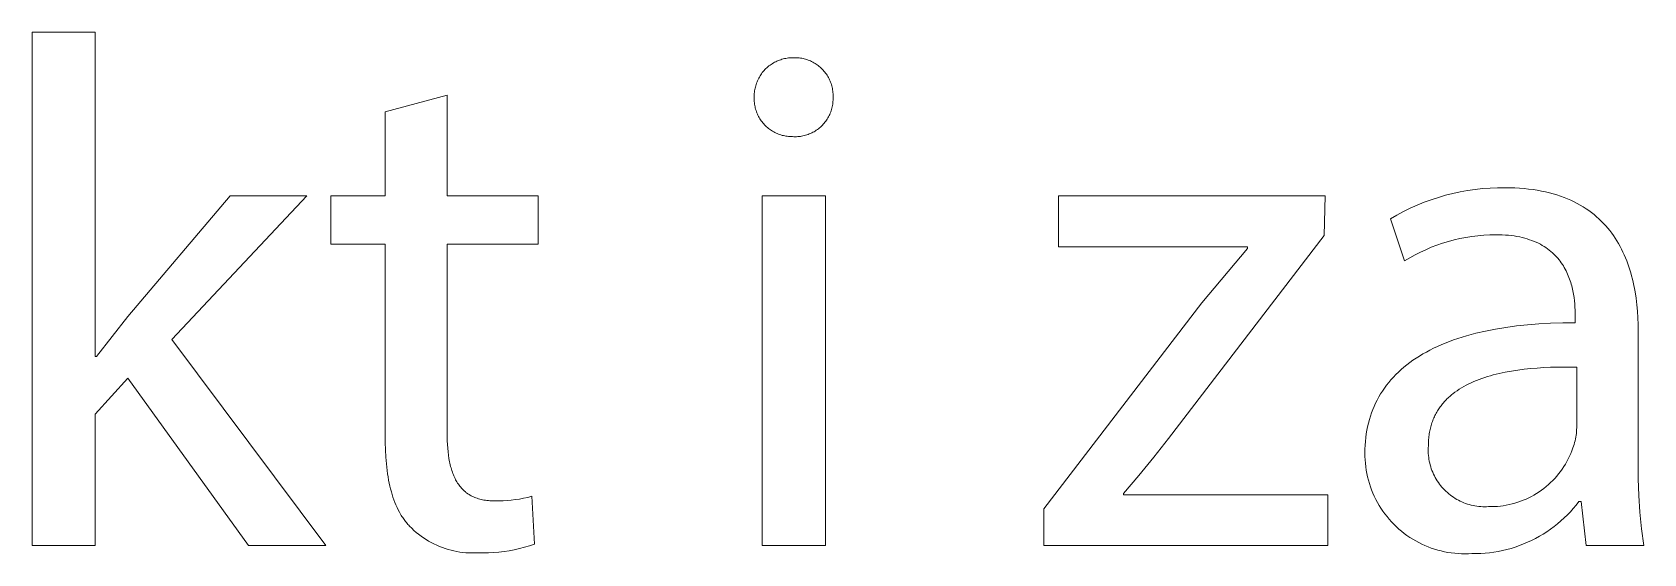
# Model space of a CAD drawing. Header units: millimetres. Extents: x 1383 to 4664, y -160 to 2132.
# Drawn here: x 3701.6 to 3774.9, y -105.3 to -81.6 of the extents above; entities that cross this region are included whole.
import ezdxf

# ---------------------------------------------------------------- set-up
doc = ezdxf.new("R2010")
doc.units = ezdxf.units.MM
doc.header["$MEASUREMENT"] = 0
doc.layers.add('Domyślny', color=7, linetype='Continuous', true_color=0x000000)

msp = doc.modelspace()

# ---------------------------------------------------------------- linework, layer by layer
at = {"layer": 'Domyślny', "color": 18, "lineweight": 15, "true_color": 0x000000}
for p, q in [((3701.637, -104.971), (3701.637, -81.644)), ((3701.637, -81.644), (3704.5, -81.644)), ((3704.5, -81.644), (3704.5, -96.372)), ((3734.786, -83.529), (3734.822, -83.48)), ((3734.822, -83.48), (3734.861, -83.433)), ((3734.861, -83.433), (3734.901, -83.387)), ((3734.901, -83.387), (3734.942, -83.342)), ((3734.942, -83.342), (3734.985, -83.299)), ((3734.985, -83.299), (3735.029, -83.257)), ((3735.029, -83.257), (3735.075, -83.217)), ((3735.075, -83.217), (3735.123, -83.178)), ((3735.123, -83.178), (3735.171, -83.141)), ((3735.171, -83.141), (3735.221, -83.106)), ((3735.221, -83.106), (3735.272, -83.073)), ((3735.272, -83.073), (3735.324, -83.041)), ((3735.324, -83.041), (3735.377, -83.011)), ((3735.377, -83.011), (3735.432, -82.984)), ((3735.432, -82.984), (3735.487, -82.958)), ((3735.487, -82.958), (3735.543, -82.933)), ((3735.543, -82.933), (3735.599, -82.911)), ((3735.599, -82.911), (3735.657, -82.891)), ((3735.657, -82.891), (3735.715, -82.873)), ((3735.715, -82.873), (3735.774, -82.857)), ((3735.774, -82.857), (3735.833, -82.843)), ((3735.833, -82.843), (3735.893, -82.831)), ((3735.893, -82.831), (3735.953, -82.821)), ((3735.953, -82.821), (3736.014, -82.813)), ((3736.014, -82.813), (3736.074, -82.808)), ((3736.074, -82.808), (3736.135, -82.804)), ((3736.135, -82.804), (3736.196, -82.803)), ((3736.196, -82.803), (3736.257, -82.803)), ((3736.257, -82.803), (3736.317, -82.803)), ((3736.317, -82.803), (3736.376, -82.804)), ((3736.376, -82.804), (3736.436, -82.807)), ((3736.436, -82.807), (3736.495, -82.812)), ((3736.495, -82.812), (3736.554, -82.82)), ((3736.554, -82.82), (3736.613, -82.829)), ((3736.613, -82.829), (3736.671, -82.841)), ((3736.671, -82.841), (3736.729, -82.854)), ((3736.729, -82.854), (3736.786, -82.869)), ((3736.786, -82.869), (3736.843, -82.887)), ((3736.843, -82.887), (3736.899, -82.906)), ((3736.899, -82.906), (3736.955, -82.927)), ((3736.955, -82.927), (3737.01, -82.95)), ((3737.01, -82.95), (3737.064, -82.975)), ((3737.064, -82.975), (3737.117, -83.002)), ((3737.117, -83.002), (3737.169, -83.031)), ((3737.169, -83.031), (3737.22, -83.061)), ((3737.22, -83.061), (3737.27, -83.093)), ((3737.27, -83.093), (3737.319, -83.127)), ((3737.319, -83.127), (3737.367, -83.163)), ((3737.367, -83.163), (3737.413, -83.2)), ((3737.413, -83.2), (3737.458, -83.238)), ((3737.458, -83.238), (3737.502, -83.279)), ((3737.502, -83.279), (3737.545, -83.32)), ((3737.545, -83.32), (3737.586, -83.364)), ((3737.586, -83.364), (3737.625, -83.408)), ((3737.625, -83.408), (3737.663, -83.454)), ((3737.663, -83.454), (3737.699, -83.501)), ((3737.699, -83.501), (3737.734, -83.549)), ((3734.48, -84.253), (3734.491, -84.193)), ((3734.491, -84.193), (3734.505, -84.134)), ((3734.505, -84.134), (3734.521, -84.075)), ((3734.521, -84.075), (3734.539, -84.016)), ((3734.539, -84.016), (3734.558, -83.959)), ((3734.558, -83.959), (3734.58, -83.902)), ((3734.58, -83.902), (3734.604, -83.846)), ((3734.604, -83.846), (3734.63, -83.79)), ((3734.63, -83.79), (3734.657, -83.736)), ((3734.657, -83.736), (3734.687, -83.683)), ((3734.687, -83.683), (3734.718, -83.63)), ((3734.718, -83.63), (3734.751, -83.579)), ((3734.751, -83.579), (3734.786, -83.529)), ((3737.734, -83.549), (3737.767, -83.599)), ((3737.767, -83.599), (3737.798, -83.65)), ((3737.798, -83.65), (3737.827, -83.701)), ((3737.827, -83.701), (3737.855, -83.754)), ((3737.855, -83.754), (3737.881, -83.807)), ((3737.881, -83.807), (3737.905, -83.862)), ((3737.905, -83.862), (3737.927, -83.917)), ((3737.927, -83.917), (3737.947, -83.973)), ((3737.947, -83.973), (3737.966, -84.03)), ((3737.966, -84.03), (3737.982, -84.087)), ((3737.982, -84.087), (3737.996, -84.145)), ((3737.996, -84.145), (3738.009, -84.203)), ((3738.009, -84.203), (3738.019, -84.261)), ((3717.675, -85.262), (3720.494, -84.508)), ((3720.494, -84.508), (3720.494, -89.075)), ((3734.453, -84.556), (3734.454, -84.495)), ((3734.454, -84.617), (3734.453, -84.556)), ((3734.454, -84.495), (3734.458, -84.434)), ((3734.454, -84.676), (3734.454, -84.617)), ((3734.455, -84.735), (3734.454, -84.676)), ((3734.458, -84.794), (3734.455, -84.735)), ((3734.458, -84.434), (3734.463, -84.374)), ((3734.463, -84.853), (3734.458, -84.794)), ((3734.463, -84.374), (3734.47, -84.313)), ((3734.47, -84.911), (3734.463, -84.853)), ((3734.47, -84.313), (3734.48, -84.253)), ((3734.48, -84.969), (3734.47, -84.911)), ((3738.021, -84.916), (3738.011, -84.976)), ((3738.019, -84.261), (3738.027, -84.32)), ((3738.028, -84.857), (3738.021, -84.916)), ((3738.027, -84.32), (3738.033, -84.379)), ((3738.034, -84.797), (3738.028, -84.857)), ((3738.033, -84.379), (3738.038, -84.439)), ((3738.037, -84.737), (3738.034, -84.797)), ((3738.039, -84.677), (3738.037, -84.737)), ((3738.038, -84.439), (3738.04, -84.498)), ((3738.04, -84.558), (3738.038, -84.617)), ((3738.038, -84.617), (3738.039, -84.677)), ((3738.04, -84.498), (3738.04, -84.558)), ((3717.675, -89.075), (3717.675, -85.262)), ((3734.491, -85.027), (3734.48, -84.969)), ((3734.504, -85.085), (3734.491, -85.027)), ((3734.519, -85.142), (3734.504, -85.085)), ((3734.536, -85.198), (3734.519, -85.142)), ((3734.555, -85.254), (3734.536, -85.198)), ((3734.576, -85.309), (3734.555, -85.254)), ((3734.599, -85.364), (3734.576, -85.309)), ((3734.624, -85.417), (3734.599, -85.364)), ((3734.65, -85.47), (3734.624, -85.417)), ((3734.679, -85.522), (3734.65, -85.47)), ((3734.709, -85.572), (3734.679, -85.522)), ((3734.741, -85.622), (3734.709, -85.572)), ((3734.774, -85.67), (3734.741, -85.622)), ((3734.809, -85.718), (3734.774, -85.67)), ((3737.705, -85.686), (3737.669, -85.734)), ((3737.74, -85.637), (3737.705, -85.686)), ((3737.773, -85.587), (3737.74, -85.637)), ((3737.804, -85.536), (3737.773, -85.587)), ((3737.833, -85.484), (3737.804, -85.536)), ((3737.861, -85.43), (3737.833, -85.484)), ((3737.887, -85.376), (3737.861, -85.43)), ((3737.91, -85.321), (3737.887, -85.376)), ((3737.932, -85.265), (3737.91, -85.321)), ((3737.952, -85.208), (3737.932, -85.265)), ((3737.97, -85.151), (3737.952, -85.208)), ((3737.986, -85.093), (3737.97, -85.151)), ((3737.999, -85.034), (3737.986, -85.093)), ((3738.011, -84.976), (3737.999, -85.034)), ((3734.846, -85.764), (3734.809, -85.718)), ((3734.884, -85.809), (3734.846, -85.764)), ((3734.924, -85.852), (3734.884, -85.809)), ((3734.965, -85.894), (3734.924, -85.852)), ((3735.008, -85.935), (3734.965, -85.894)), ((3735.052, -85.974), (3735.008, -85.935)), ((3735.098, -86.012), (3735.052, -85.974)), ((3735.144, -86.048), (3735.098, -86.012)), ((3735.192, -86.082), (3735.144, -86.048)), ((3735.241, -86.115), (3735.192, -86.082)), ((3735.292, -86.146), (3735.241, -86.115)), ((3735.343, -86.175), (3735.292, -86.146)), ((3735.395, -86.203), (3735.343, -86.175)), ((3735.448, -86.228), (3735.395, -86.203)), ((3735.502, -86.252), (3735.448, -86.228)), ((3735.557, -86.274), (3735.502, -86.252)), ((3735.612, -86.294), (3735.557, -86.274)), ((3735.668, -86.313), (3735.612, -86.294)), ((3735.725, -86.329), (3735.668, -86.313)), ((3735.782, -86.343), (3735.725, -86.329)), ((3735.84, -86.355), (3735.782, -86.343)), ((3735.898, -86.366), (3735.84, -86.355)), ((3735.956, -86.374), (3735.898, -86.366)), ((3736.015, -86.38), (3735.956, -86.374)), ((3736.074, -86.385), (3736.015, -86.38)), ((3736.133, -86.387), (3736.074, -86.385)), ((3736.192, -86.387), (3736.133, -86.387)), ((3736.252, -86.39), (3736.192, -86.387)), ((3736.312, -86.391), (3736.252, -86.39)), ((3736.372, -86.391), (3736.312, -86.391)), ((3736.432, -86.387), (3736.372, -86.391)), ((3736.491, -86.382), (3736.432, -86.387)), ((3736.551, -86.375), (3736.491, -86.382)), ((3736.61, -86.366), (3736.551, -86.375)), ((3736.669, -86.355), (3736.61, -86.366)), ((3736.728, -86.341), (3736.669, -86.355)), ((3736.786, -86.326), (3736.728, -86.341)), ((3736.843, -86.308), (3736.786, -86.326)), ((3736.9, -86.289), (3736.843, -86.308)), ((3736.956, -86.268), (3736.9, -86.289)), ((3737.012, -86.244), (3736.956, -86.268)), ((3737.066, -86.219), (3737.012, -86.244)), ((3737.12, -86.192), (3737.066, -86.219)), ((3737.172, -86.163), (3737.12, -86.192)), ((3737.224, -86.132), (3737.172, -86.163)), ((3737.274, -86.1), (3737.224, -86.132)), ((3737.323, -86.066), (3737.274, -86.1)), ((3737.372, -86.03), (3737.323, -86.066)), ((3737.418, -85.992), (3737.372, -86.03)), ((3737.464, -85.953), (3737.418, -85.992)), ((3737.508, -85.912), (3737.464, -85.953)), ((3737.55, -85.87), (3737.508, -85.912)), ((3737.592, -85.826), (3737.55, -85.87)), ((3737.631, -85.781), (3737.592, -85.826)), ((3737.669, -85.734), (3737.631, -85.781)), ((3705.986, -94.559), (3710.64, -89.074)), ((3714.126, -89.074), (3707.985, -95.607)), ((3710.64, -89.074), (3714.126, -89.074)), ((3715.206, -91.271), (3715.206, -89.075)), ((3715.206, -89.075), (3717.675, -89.075)), ((3720.494, -89.075), (3724.635, -89.075)), ((3724.635, -89.075), (3724.635, -91.271)), ((3734.815, -89.075), (3737.699, -89.075)), ((3734.815, -104.972), (3734.815, -89.075)), ((3737.699, -89.075), (3737.699, -104.972)), ((3748.283, -91.399), (3748.283, -89.072)), ((3748.283, -89.072), (3760.4, -89.072)), ((3760.4, -89.072), (3760.357, -90.885)), ((3764.903, -89.37), (3765.224, -89.253)), ((3765.224, -89.253), (3765.549, -89.147)), ((3765.549, -89.147), (3765.877, -89.052)), ((3765.877, -89.052), (3766.209, -88.968)), ((3766.209, -88.968), (3766.543, -88.896)), ((3766.543, -88.896), (3766.879, -88.836)), ((3766.879, -88.836), (3767.218, -88.788)), ((3767.218, -88.788), (3767.557, -88.751)), ((3767.557, -88.751), (3767.898, -88.726)), ((3767.898, -88.726), (3768.24, -88.713)), ((3768.24, -88.713), (3768.582, -88.712)), ((3768.582, -88.712), (3768.806, -88.715)), ((3768.806, -88.715), (3769.026, -88.722)), ((3769.026, -88.722), (3769.24, -88.734)), ((3769.24, -88.734), (3769.449, -88.75)), ((3769.449, -88.75), (3769.653, -88.771)), ((3769.653, -88.771), (3769.852, -88.797)), ((3769.852, -88.797), (3770.046, -88.827)), ((3770.046, -88.827), (3770.235, -88.861)), ((3770.235, -88.861), (3770.419, -88.9)), ((3770.419, -88.9), (3770.598, -88.942)), ((3770.598, -88.942), (3770.772, -88.989)), ((3770.772, -88.989), (3770.942, -89.04)), ((3770.942, -89.04), (3771.107, -89.094)), ((3771.107, -89.094), (3771.267, -89.153)), ((3771.267, -89.153), (3771.423, -89.215)), ((3771.423, -89.215), (3771.574, -89.281)), ((3771.574, -89.281), (3771.721, -89.35)), ((3771.721, -89.35), (3771.863, -89.424)), ((3763.37, -90.122), (3763.666, -89.95)), ((3763.666, -89.95), (3763.967, -89.789)), ((3763.967, -89.789), (3764.274, -89.639)), ((3764.274, -89.639), (3764.586, -89.499)), ((3764.586, -89.499), (3764.903, -89.37)), ((3771.863, -89.424), (3772.001, -89.5)), ((3772.001, -89.5), (3772.135, -89.58)), ((3772.135, -89.58), (3772.265, -89.663)), ((3772.265, -89.663), (3772.39, -89.749)), ((3772.39, -89.749), (3772.512, -89.839)), ((3772.512, -89.839), (3772.629, -89.931)), ((3772.629, -89.931), (3772.742, -90.027)), ((3772.742, -90.027), (3772.851, -90.125)), ((3764.015, -92.034), (3763.37, -90.122)), ((3772.851, -90.125), (3772.957, -90.226)), ((3772.957, -90.226), (3773.058, -90.33)), ((3773.058, -90.33), (3773.156, -90.437)), ((3773.156, -90.437), (3773.25, -90.546)), ((3773.25, -90.546), (3773.341, -90.658)), ((3773.341, -90.658), (3773.427, -90.772)), ((3773.427, -90.772), (3773.511, -90.888)), ((3717.675, -91.271), (3715.206, -91.271)), ((3717.675, -99.946), (3717.675, -91.271)), ((3724.635, -91.271), (3720.494, -91.271)), ((3720.494, -91.271), (3720.494, -99.848)), ((3756.882, -91.399), (3748.283, -91.399)), ((3760.357, -90.885), (3753.277, -100.107)), ((3754.806, -93.945), (3756.882, -91.475)), ((3756.882, -91.475), (3756.882, -91.399)), ((3764.979, -91.525), (3764.731, -91.639)), ((3765.23, -91.418), (3764.979, -91.525)), ((3765.484, -91.321), (3765.23, -91.418)), ((3765.742, -91.232), (3765.484, -91.321)), ((3766.003, -91.152), (3765.742, -91.232)), ((3766.266, -91.081), (3766.003, -91.152)), ((3766.532, -91.02), (3766.266, -91.081)), ((3766.799, -90.967), (3766.532, -91.02)), ((3767.069, -90.924), (3766.799, -90.967)), ((3767.339, -90.889), (3767.069, -90.924)), ((3767.611, -90.864), (3767.339, -90.889)), ((3767.883, -90.849), (3767.611, -90.864)), ((3768.156, -90.843), (3767.883, -90.849)), ((3768.306, -90.844), (3768.156, -90.843)), ((3768.452, -90.85), (3768.306, -90.844)), ((3768.595, -90.858), (3768.452, -90.85)), ((3768.733, -90.87), (3768.595, -90.858)), ((3768.867, -90.884), (3768.733, -90.87)), ((3768.997, -90.902), (3768.867, -90.884)), ((3769.123, -90.923), (3768.997, -90.902)), ((3769.246, -90.947), (3769.123, -90.923)), ((3769.364, -90.974), (3769.246, -90.947)), ((3769.479, -91.003), (3769.364, -90.974)), ((3769.591, -91.035), (3769.479, -91.003)), ((3769.698, -91.07), (3769.591, -91.035)), ((3769.803, -91.107), (3769.698, -91.07)), ((3769.903, -91.147), (3769.803, -91.107)), ((3770, -91.189), (3769.903, -91.147)), ((3770.094, -91.234), (3770, -91.189)), ((3770.185, -91.28), (3770.094, -91.234)), ((3770.272, -91.329), (3770.185, -91.28)), ((3770.356, -91.38), (3770.272, -91.329)), ((3770.437, -91.433), (3770.356, -91.38)), ((3770.515, -91.487), (3770.437, -91.433)), ((3770.59, -91.544), (3770.515, -91.487)), ((3770.662, -91.602), (3770.59, -91.544)), ((3773.511, -90.888), (3773.59, -91.007)), ((3773.59, -91.007), (3773.667, -91.128)), ((3773.667, -91.128), (3773.74, -91.25)), ((3773.74, -91.25), (3773.809, -91.375)), ((3773.809, -91.375), (3773.876, -91.502)), ((3773.876, -91.502), (3773.939, -91.631)), ((3764.249, -91.894), (3764.015, -92.034)), ((3764.488, -91.763), (3764.249, -91.894)), ((3764.731, -91.639), (3764.488, -91.763)), ((3770.731, -91.662), (3770.662, -91.602)), ((3770.797, -91.724), (3770.731, -91.662)), ((3770.86, -91.787), (3770.797, -91.724)), ((3770.921, -91.851), (3770.86, -91.787)), ((3770.979, -91.917), (3770.921, -91.851)), ((3771.034, -91.984), (3770.979, -91.917)), ((3771.087, -92.052), (3771.034, -91.984)), ((3771.137, -92.122), (3771.087, -92.052)), ((3771.185, -92.192), (3771.137, -92.122)), ((3771.23, -92.263), (3771.185, -92.192)), ((3771.273, -92.336), (3771.23, -92.263)), ((3773.939, -91.631), (3773.999, -91.762)), ((3773.999, -91.762), (3774.055, -91.894)), ((3774.055, -91.894), (3774.109, -92.028)), ((3774.109, -92.028), (3774.16, -92.163)), ((3774.16, -92.163), (3774.208, -92.3)), ((3771.314, -92.409), (3771.273, -92.336)), ((3771.353, -92.483), (3771.314, -92.409)), ((3771.389, -92.557), (3771.353, -92.483)), ((3771.424, -92.632), (3771.389, -92.557)), ((3771.456, -92.708), (3771.424, -92.632)), ((3771.486, -92.784), (3771.456, -92.708)), ((3771.515, -92.86), (3771.486, -92.784)), ((3771.541, -92.936), (3771.515, -92.86)), ((3771.566, -93.013), (3771.541, -92.936)), ((3771.589, -93.09), (3771.566, -93.013)), ((3774.208, -92.3), (3774.253, -92.438)), ((3774.253, -92.438), (3774.295, -92.578)), ((3774.295, -92.578), (3774.334, -92.719)), ((3774.334, -92.719), (3774.371, -92.861)), ((3774.371, -92.861), (3774.405, -93.004)), ((3774.405, -93.004), (3774.437, -93.148)), ((3771.61, -93.167), (3771.589, -93.09)), ((3771.63, -93.243), (3771.61, -93.167)), ((3771.648, -93.32), (3771.63, -93.243)), ((3771.665, -93.396), (3771.648, -93.32)), ((3771.694, -93.548), (3771.665, -93.396)), ((3771.717, -93.698), (3771.694, -93.548)), ((3771.736, -93.846), (3771.717, -93.698)), ((3774.437, -93.148), (3774.465, -93.293)), ((3774.465, -93.293), (3774.492, -93.438)), ((3774.492, -93.438), (3774.537, -93.732)), ((3774.537, -93.732), (3774.574, -94.028)), ((3747.617, -103.297), (3754.806, -93.945)), ((3771.75, -93.99), (3771.736, -93.846)), ((3771.76, -94.131), (3771.75, -93.99)), ((3771.767, -94.267), (3771.76, -94.131)), ((3771.771, -94.399), (3771.767, -94.267)), ((3771.772, -94.525), (3771.771, -94.399)), ((3774.574, -94.028), (3774.601, -94.326)), ((3774.601, -94.326), (3774.62, -94.625)), ((3704.565, -96.372), (3705.986, -94.559)), ((3767.252, -95.324), (3767.688, -95.223)), ((3767.688, -95.223), (3768.14, -95.134)), ((3768.14, -95.134), (3768.61, -95.057)), ((3768.61, -95.057), (3769.096, -94.992)), ((3769.096, -94.992), (3769.598, -94.94)), ((3769.598, -94.94), (3770.117, -94.899)), ((3770.117, -94.899), (3770.653, -94.871)), ((3770.653, -94.871), (3771.204, -94.856)), ((3771.204, -94.856), (3771.772, -94.853)), ((3771.772, -94.853), (3771.772, -94.525)), ((3774.62, -94.625), (3774.631, -94.925)), ((3774.631, -94.925), (3774.635, -95.224)), ((3707.985, -95.607), (3714.978, -104.971)), ((3765.334, -96.004), (3765.506, -95.923)), ((3765.506, -95.923), (3765.682, -95.845)), ((3765.682, -95.845), (3765.863, -95.77)), ((3765.863, -95.77), (3766.049, -95.697)), ((3766.049, -95.697), (3766.239, -95.628)), ((3766.239, -95.628), (3766.433, -95.561)), ((3766.433, -95.561), (3766.631, -95.497)), ((3766.631, -95.497), (3766.834, -95.437)), ((3766.834, -95.437), (3767.041, -95.379)), ((3767.041, -95.379), (3767.252, -95.324)), ((3774.635, -95.224), (3774.635, -101.168)), ((3704.5, -96.372), (3704.565, -96.372)), ((3764.117, -96.756), (3764.253, -96.652)), ((3764.253, -96.652), (3764.394, -96.551)), ((3764.394, -96.551), (3764.539, -96.453)), ((3764.539, -96.453), (3764.689, -96.358)), ((3764.689, -96.358), (3764.844, -96.265)), ((3764.844, -96.265), (3765.003, -96.175)), ((3765.003, -96.175), (3765.166, -96.088)), ((3765.166, -96.088), (3765.334, -96.004)), ((3705.986, -97.356), (3704.5, -98.995)), ((3711.471, -104.971), (3705.986, -97.356)), ((3763.396, -97.437), (3763.504, -97.317)), ((3763.504, -97.317), (3763.618, -97.199)), ((3763.618, -97.199), (3763.736, -97.084)), ((3763.736, -97.084), (3763.858, -96.972)), ((3763.858, -96.972), (3763.985, -96.863)), ((3763.985, -96.863), (3764.117, -96.756)), ((3767.529, -97.377), (3767.405, -97.422)), ((3767.656, -97.334), (3767.529, -97.377)), ((3767.784, -97.294), (3767.656, -97.334)), ((3767.915, -97.255), (3767.784, -97.294)), ((3768.047, -97.219), (3767.915, -97.255)), ((3768.317, -97.152), (3768.047, -97.219)), ((3768.593, -97.093), (3768.317, -97.152)), ((3768.875, -97.042), (3768.593, -97.093)), ((3769.162, -96.998), (3768.875, -97.042)), ((3769.452, -96.96), (3769.162, -96.998)), ((3769.746, -96.929), (3769.452, -96.96)), ((3770.043, -96.904), (3769.746, -96.929)), ((3770.342, -96.885), (3770.043, -96.904)), ((3770.641, -96.871), (3770.342, -96.885)), ((3771.242, -96.858), (3770.641, -96.871)), ((3771.838, -96.863), (3771.242, -96.858)), ((3771.838, -99.616), (3771.838, -96.863)), ((3762.842, -98.217), (3762.923, -98.081)), ((3762.923, -98.081), (3763.008, -97.947)), ((3763.008, -97.947), (3763.098, -97.815)), ((3763.098, -97.815), (3763.192, -97.687)), ((3763.192, -97.687), (3763.292, -97.561)), ((3763.292, -97.561), (3763.396, -97.437)), ((3766.112, -98.151), (3766.068, -98.189)), ((3766.158, -98.113), (3766.112, -98.151)), ((3766.204, -98.076), (3766.158, -98.113)), ((3766.299, -98.003), (3766.204, -98.076)), ((3766.397, -97.934), (3766.299, -98.003)), ((3766.498, -97.867), (3766.397, -97.934)), ((3766.602, -97.803), (3766.498, -97.867)), ((3766.709, -97.741), (3766.602, -97.803)), ((3766.818, -97.682), (3766.709, -97.741)), ((3766.931, -97.625), (3766.818, -97.682)), ((3767.046, -97.571), (3766.931, -97.625)), ((3767.163, -97.519), (3767.046, -97.571)), ((3767.283, -97.469), (3767.163, -97.519)), ((3767.405, -97.422), (3767.283, -97.469)), ((3762.511, -98.941), (3762.568, -98.791)), ((3762.568, -98.791), (3762.629, -98.644)), ((3762.629, -98.644), (3762.695, -98.499)), ((3762.695, -98.499), (3762.766, -98.357)), ((3762.766, -98.357), (3762.842, -98.217)), ((3765.506, -98.855), (3765.477, -98.905)), ((3765.537, -98.805), (3765.506, -98.855)), ((3765.569, -98.756), (3765.537, -98.805)), ((3765.602, -98.708), (3765.569, -98.756)), ((3765.635, -98.661), (3765.602, -98.708)), ((3765.67, -98.614), (3765.635, -98.661)), ((3765.706, -98.568), (3765.67, -98.614)), ((3765.742, -98.523), (3765.706, -98.568)), ((3765.78, -98.479), (3765.742, -98.523)), ((3765.818, -98.435), (3765.78, -98.479)), ((3765.858, -98.393), (3765.818, -98.435)), ((3765.898, -98.351), (3765.858, -98.393)), ((3765.939, -98.309), (3765.898, -98.351)), ((3765.981, -98.268), (3765.939, -98.309)), ((3766.024, -98.229), (3765.981, -98.268)), ((3766.068, -98.189), (3766.024, -98.229)), ((3704.5, -98.995), (3704.5, -104.971)), ((3762.301, -99.731), (3762.334, -99.568)), ((3762.334, -99.568), (3762.371, -99.407)), ((3762.371, -99.407), (3762.413, -99.249)), ((3762.413, -99.249), (3762.46, -99.094)), ((3762.46, -99.094), (3762.511, -98.941)), ((3765.203, -99.573), (3765.188, -99.634)), ((3765.22, -99.513), (3765.203, -99.573)), ((3765.238, -99.453), (3765.22, -99.513)), ((3765.256, -99.395), (3765.238, -99.453)), ((3765.277, -99.337), (3765.256, -99.395)), ((3765.298, -99.28), (3765.277, -99.337)), ((3765.32, -99.224), (3765.298, -99.28)), ((3765.344, -99.169), (3765.32, -99.224)), ((3765.368, -99.115), (3765.344, -99.169)), ((3765.394, -99.061), (3765.368, -99.115)), ((3765.42, -99.008), (3765.394, -99.061)), ((3765.448, -98.956), (3765.42, -99.008)), ((3765.477, -98.905), (3765.448, -98.956)), ((3771.835, -99.702), (3771.838, -99.616)), ((3717.679, -100.291), (3717.675, -99.946)), ((3717.69, -100.626), (3717.679, -100.291)), ((3720.494, -99.848), (3720.496, -100.03)), ((3720.496, -100.03), (3720.501, -100.207)), ((3720.501, -100.207), (3720.509, -100.379)), ((3753.277, -100.107), (3752.617, -100.958)), ((3762.222, -100.409), (3762.234, -100.236)), ((3762.234, -100.236), (3762.252, -100.065)), ((3762.252, -100.065), (3762.274, -99.896)), ((3762.274, -99.896), (3762.301, -99.731)), ((3765.099, -100.293), (3765.097, -100.364)), ((3765.102, -100.223), (3765.099, -100.293)), ((3765.107, -100.154), (3765.102, -100.223)), ((3765.112, -100.086), (3765.107, -100.154)), ((3765.12, -100.019), (3765.112, -100.086)), ((3765.128, -99.953), (3765.12, -100.019)), ((3765.137, -99.887), (3765.128, -99.953)), ((3765.148, -99.823), (3765.137, -99.887)), ((3765.16, -99.759), (3765.148, -99.823)), ((3765.173, -99.696), (3765.16, -99.759)), ((3765.188, -99.634), (3765.173, -99.696)), ((3771.718, -100.373), (3771.742, -100.291)), ((3771.742, -100.291), (3771.764, -100.208)), ((3771.764, -100.208), (3771.782, -100.125)), ((3771.782, -100.125), (3771.798, -100.041)), ((3771.798, -100.041), (3771.811, -99.956)), ((3771.811, -99.956), (3771.822, -99.872)), ((3771.822, -99.872), (3771.83, -99.787)), ((3771.83, -99.787), (3771.835, -99.702)), ((3717.708, -100.949), (3717.69, -100.626)), ((3717.734, -101.262), (3717.708, -100.949)), ((3720.509, -100.379), (3720.521, -100.545)), ((3720.521, -100.545), (3720.537, -100.707)), ((3720.537, -100.707), (3720.556, -100.864)), ((3720.556, -100.864), (3720.579, -101.015)), ((3720.579, -101.015), (3720.607, -101.161)), ((3752.617, -100.958), (3751.936, -101.792)), ((3762.212, -100.763), (3762.214, -100.585)), ((3762.213, -100.92), (3762.212, -100.763)), ((3762.219, -101.076), (3762.213, -100.92)), ((3762.214, -100.585), (3762.222, -100.409)), ((3762.231, -101.231), (3762.219, -101.076)), ((3765.091, -100.524), (3765.089, -100.612)), ((3765.089, -100.612), (3765.089, -100.7)), ((3765.089, -100.7), (3765.093, -100.788)), ((3765.096, -100.436), (3765.091, -100.524)), ((3765.093, -100.788), (3765.1, -100.876)), ((3765.097, -100.364), (3765.096, -100.436)), ((3765.1, -100.876), (3765.109, -100.963)), ((3765.109, -100.963), (3765.122, -101.051)), ((3765.122, -101.051), (3765.138, -101.137)), ((3771.39, -101.151), (3771.453, -101.031)), ((3771.453, -101.031), (3771.512, -100.91)), ((3771.512, -100.91), (3771.566, -100.786)), ((3771.566, -100.786), (3771.617, -100.661)), ((3771.617, -100.661), (3771.663, -100.534)), ((3771.663, -100.534), (3771.692, -100.454)), ((3771.692, -100.454), (3771.718, -100.373)), ((3717.769, -101.563), (3717.734, -101.262)), ((3717.789, -101.709), (3717.769, -101.563)), ((3717.812, -101.853), (3717.789, -101.709)), ((3720.607, -101.161), (3720.622, -101.232)), ((3720.622, -101.232), (3720.638, -101.301)), ((3720.638, -101.301), (3720.655, -101.37)), ((3720.655, -101.37), (3720.673, -101.436)), ((3720.673, -101.436), (3720.692, -101.502)), ((3720.692, -101.502), (3720.712, -101.566)), ((3720.712, -101.566), (3720.733, -101.629)), ((3720.733, -101.629), (3720.755, -101.69)), ((3720.755, -101.69), (3720.779, -101.751)), ((3720.779, -101.751), (3720.803, -101.809)), ((3720.803, -101.809), (3720.829, -101.866)), ((3751.936, -101.792), (3751.233, -102.609)), ((3762.248, -101.387), (3762.231, -101.231)), ((3762.271, -101.541), (3762.248, -101.387)), ((3762.299, -101.695), (3762.271, -101.541)), ((3762.332, -101.847), (3762.299, -101.695)), ((3765.138, -101.137), (3765.157, -101.223)), ((3765.157, -101.223), (3765.178, -101.309)), ((3765.178, -101.309), (3765.203, -101.394)), ((3765.203, -101.394), (3765.23, -101.477)), ((3765.23, -101.477), (3765.26, -101.56)), ((3765.26, -101.56), (3765.293, -101.642)), ((3765.293, -101.642), (3765.329, -101.722)), ((3765.329, -101.722), (3765.368, -101.801)), ((3765.368, -101.801), (3765.409, -101.879)), ((3770.93, -101.816), (3771.016, -101.712)), ((3771.016, -101.712), (3771.098, -101.605)), ((3771.098, -101.605), (3771.177, -101.495)), ((3771.177, -101.495), (3771.252, -101.383)), ((3771.252, -101.383), (3771.323, -101.268)), ((3771.323, -101.268), (3771.39, -101.151)), ((3774.635, -101.168), (3774.636, -101.931)), ((3717.837, -101.993), (3717.812, -101.853)), ((3717.864, -102.131), (3717.837, -101.993)), ((3717.894, -102.266), (3717.864, -102.131)), ((3717.925, -102.398), (3717.894, -102.266)), ((3717.96, -102.527), (3717.925, -102.398)), ((3717.996, -102.652), (3717.96, -102.527)), ((3720.829, -101.866), (3720.855, -101.922)), ((3720.855, -101.922), (3720.883, -101.977)), ((3720.883, -101.977), (3720.912, -102.03)), ((3720.912, -102.03), (3720.942, -102.081)), ((3720.942, -102.081), (3720.974, -102.131)), ((3720.974, -102.131), (3721.006, -102.18)), ((3721.006, -102.18), (3721.04, -102.227)), ((3721.04, -102.227), (3721.075, -102.273)), ((3721.075, -102.273), (3721.111, -102.317)), ((3721.111, -102.317), (3721.148, -102.36)), ((3721.148, -102.36), (3721.187, -102.402)), ((3721.187, -102.402), (3721.226, -102.442)), ((3721.226, -102.442), (3721.267, -102.48)), ((3721.267, -102.48), (3721.288, -102.499)), ((3721.288, -102.499), (3721.31, -102.517)), ((3721.31, -102.517), (3721.331, -102.535)), ((3721.331, -102.535), (3721.353, -102.553)), ((3762.37, -101.999), (3762.332, -101.847)), ((3762.414, -102.149), (3762.37, -101.999)), ((3762.462, -102.297), (3762.414, -102.149)), ((3762.516, -102.444), (3762.462, -102.297)), ((3762.575, -102.589), (3762.516, -102.444)), ((3765.409, -101.879), (3765.453, -101.956)), ((3765.453, -101.956), (3765.5, -102.031)), ((3765.5, -102.031), (3765.549, -102.104)), ((3765.549, -102.104), (3765.6, -102.175)), ((3765.6, -102.175), (3765.654, -102.245)), ((3765.654, -102.245), (3765.711, -102.313)), ((3765.711, -102.313), (3765.769, -102.378)), ((3765.769, -102.378), (3765.83, -102.442)), ((3765.83, -102.442), (3765.893, -102.504)), ((3765.893, -102.504), (3765.958, -102.563)), ((3770.012, -102.605), (3770.125, -102.532)), ((3770.125, -102.532), (3770.236, -102.454)), ((3770.236, -102.454), (3770.344, -102.374)), ((3770.344, -102.374), (3770.449, -102.289)), ((3770.449, -102.289), (3770.552, -102.201)), ((3770.552, -102.201), (3770.651, -102.11)), ((3770.651, -102.11), (3770.747, -102.015)), ((3770.747, -102.015), (3770.84, -101.917)), ((3770.84, -101.917), (3770.93, -101.816)), ((3774.636, -101.931), (3774.661, -102.693)), ((3718.035, -102.775), (3717.996, -102.652)), ((3718.077, -102.895), (3718.035, -102.775)), ((3718.121, -103.012), (3718.077, -102.895)), ((3718.168, -103.125), (3718.121, -103.012)), ((3718.218, -103.236), (3718.168, -103.125)), ((3718.27, -103.343), (3718.218, -103.236)), ((3721.353, -102.553), (3721.375, -102.57)), ((3721.375, -102.57), (3721.398, -102.586)), ((3721.398, -102.586), (3721.421, -102.603)), ((3721.421, -102.603), (3721.444, -102.619)), ((3721.444, -102.619), (3721.468, -102.635)), ((3721.468, -102.635), (3721.492, -102.65)), ((3721.492, -102.65), (3721.516, -102.665)), ((3721.516, -102.665), (3721.54, -102.679)), ((3721.54, -102.679), (3721.591, -102.707)), ((3721.591, -102.707), (3721.642, -102.733)), ((3721.642, -102.733), (3721.695, -102.758)), ((3721.695, -102.758), (3721.749, -102.781)), ((3721.749, -102.781), (3721.805, -102.803)), ((3721.805, -102.803), (3721.862, -102.823)), ((3721.862, -102.823), (3721.92, -102.842)), ((3721.92, -102.842), (3721.98, -102.859)), ((3721.98, -102.859), (3722.041, -102.874)), ((3722.041, -102.874), (3722.104, -102.888)), ((3722.104, -102.888), (3722.168, -102.9)), ((3722.168, -102.9), (3722.233, -102.91)), ((3722.233, -102.91), (3722.3, -102.919)), ((3722.3, -102.919), (3722.369, -102.927)), ((3722.369, -102.927), (3722.439, -102.933)), ((3722.439, -102.933), (3722.51, -102.937)), ((3722.51, -102.937), (3722.583, -102.939)), ((3722.583, -102.939), (3722.658, -102.94)), ((3722.658, -102.94), (3722.847, -102.941)), ((3722.847, -102.941), (3723.036, -102.935)), ((3723.036, -102.935), (3723.224, -102.924)), ((3723.224, -102.924), (3723.412, -102.907)), ((3723.412, -102.907), (3723.6, -102.884)), ((3723.6, -102.884), (3723.787, -102.855)), ((3723.787, -102.855), (3723.973, -102.82)), ((3723.973, -102.82), (3724.157, -102.779)), ((3724.157, -102.779), (3724.34, -102.732)), ((3724.34, -102.732), (3724.46, -104.907)), ((3751.233, -102.609), (3751.233, -102.663)), ((3751.233, -102.663), (3760.531, -102.663)), ((3760.531, -102.663), (3760.531, -104.969)), ((3762.639, -102.731), (3762.575, -102.589)), ((3762.707, -102.871), (3762.639, -102.731)), ((3762.781, -103.009), (3762.707, -102.871)), ((3762.859, -103.145), (3762.781, -103.009)), ((3762.941, -103.277), (3762.859, -103.145)), ((3763.029, -103.407), (3762.941, -103.277)), ((3765.958, -102.563), (3766.025, -102.62)), ((3766.025, -102.62), (3766.094, -102.675)), ((3766.094, -102.675), (3766.165, -102.728)), ((3766.165, -102.728), (3766.238, -102.778)), ((3766.238, -102.778), (3766.312, -102.825)), ((3766.312, -102.825), (3766.388, -102.87)), ((3766.388, -102.87), (3766.465, -102.912)), ((3766.465, -102.912), (3766.544, -102.952)), ((3766.544, -102.952), (3766.624, -102.988)), ((3766.624, -102.988), (3766.705, -103.023)), ((3766.705, -103.023), (3766.788, -103.054)), ((3766.788, -103.054), (3766.871, -103.082)), ((3766.871, -103.082), (3766.956, -103.108)), ((3766.956, -103.108), (3767.041, -103.13)), ((3767.041, -103.13), (3767.127, -103.15)), ((3767.127, -103.15), (3767.213, -103.167)), ((3767.213, -103.167), (3767.3, -103.181)), ((3767.3, -103.181), (3767.388, -103.191)), ((3767.388, -103.191), (3767.476, -103.199)), ((3767.476, -103.199), (3767.564, -103.204)), ((3767.564, -103.204), (3767.652, -103.206)), ((3767.652, -103.206), (3767.74, -103.204)), ((3767.74, -103.204), (3767.828, -103.2)), ((3767.828, -103.2), (3767.963, -103.201)), ((3767.963, -103.201), (3768.098, -103.197)), ((3768.098, -103.197), (3768.233, -103.189)), ((3768.233, -103.189), (3768.367, -103.176)), ((3768.367, -103.176), (3768.501, -103.159)), ((3768.501, -103.159), (3768.634, -103.137)), ((3768.634, -103.137), (3768.767, -103.11)), ((3768.767, -103.11), (3768.898, -103.079)), ((3768.898, -103.079), (3769.028, -103.044)), ((3769.028, -103.044), (3769.157, -103.004)), ((3769.157, -103.004), (3769.285, -102.959)), ((3769.285, -102.959), (3769.411, -102.911)), ((3769.411, -102.911), (3769.535, -102.858)), ((3769.535, -102.858), (3769.657, -102.801)), ((3769.657, -102.801), (3769.778, -102.739)), ((3769.778, -102.739), (3769.896, -102.674)), ((3769.896, -102.674), (3770.012, -102.605)), ((3771.813, -103.128), (3771.684, -103.282)), ((3771.936, -102.971), (3771.813, -103.128)), ((3772.034, -102.971), (3771.936, -102.971)), ((3772.264, -104.97), (3772.034, -102.971)), ((3774.661, -102.693), (3774.712, -103.454)), ((3718.325, -103.448), (3718.27, -103.343)), ((3718.383, -103.549), (3718.325, -103.448)), ((3718.413, -103.598), (3718.383, -103.549)), ((3718.443, -103.647), (3718.413, -103.598)), ((3718.475, -103.694), (3718.443, -103.647)), ((3718.507, -103.741), (3718.475, -103.694)), ((3718.54, -103.787), (3718.507, -103.741)), ((3718.573, -103.833), (3718.54, -103.787)), ((3718.607, -103.877), (3718.573, -103.833)), ((3718.642, -103.921), (3718.607, -103.877)), ((3718.678, -103.964), (3718.642, -103.921)), ((3718.715, -104.006), (3718.678, -103.964)), ((3718.752, -104.047), (3718.715, -104.006)), ((3747.617, -104.969), (3747.617, -103.297)), ((3763.12, -103.533), (3763.029, -103.407)), ((3763.216, -103.656), (3763.12, -103.533)), ((3763.316, -103.776), (3763.216, -103.656)), ((3763.421, -103.892), (3763.316, -103.776)), ((3763.529, -104.005), (3763.421, -103.892)), ((3763.641, -104.114), (3763.529, -104.005)), ((3770.968, -103.981), (3770.811, -104.106)), ((3771.12, -103.851), (3770.968, -103.981)), ((3771.268, -103.716), (3771.12, -103.851)), ((3771.412, -103.576), (3771.268, -103.716)), ((3771.55, -103.431), (3771.412, -103.576)), ((3771.684, -103.282), (3771.55, -103.431)), ((3774.712, -103.454), (3774.787, -104.214)), ((3718.79, -104.087), (3718.752, -104.047)), ((3718.887, -104.185), (3718.79, -104.087)), ((3718.988, -104.279), (3718.887, -104.185)), ((3719.092, -104.37), (3718.988, -104.279)), ((3719.199, -104.457), (3719.092, -104.37)), ((3719.309, -104.54), (3719.199, -104.457)), ((3719.421, -104.62), (3719.309, -104.54)), ((3719.537, -104.695), (3719.421, -104.62)), ((3719.655, -104.767), (3719.537, -104.695)), ((3763.756, -104.219), (3763.641, -104.114)), ((3763.876, -104.32), (3763.756, -104.219)), ((3763.998, -104.417), (3763.876, -104.32)), ((3764.124, -104.509), (3763.998, -104.417)), ((3764.253, -104.597), (3764.124, -104.509)), ((3764.385, -104.681), (3764.253, -104.597)), ((3764.52, -104.76), (3764.385, -104.681)), ((3769.789, -104.736), (3769.608, -104.821)), ((3769.968, -104.646), (3769.789, -104.736)), ((3770.144, -104.549), (3769.968, -104.646)), ((3770.316, -104.447), (3770.144, -104.549)), ((3770.485, -104.339), (3770.316, -104.447)), ((3770.65, -104.225), (3770.485, -104.339)), ((3770.811, -104.106), (3770.65, -104.225)), ((3774.787, -104.214), (3774.886, -104.97)), ((3704.5, -104.971), (3701.637, -104.971)), ((3714.978, -104.971), (3711.471, -104.971)), ((3719.775, -104.834), (3719.655, -104.767)), ((3719.898, -104.897), (3719.775, -104.834)), ((3720.023, -104.956), (3719.898, -104.897)), ((3720.149, -105.01), (3720.023, -104.956)), ((3720.278, -105.061), (3720.149, -105.01)), ((3720.408, -105.106), (3720.278, -105.061)), ((3720.54, -105.147), (3720.408, -105.106)), ((3720.673, -105.184), (3720.54, -105.147)), ((3720.807, -105.215), (3720.673, -105.184)), ((3720.942, -105.243), (3720.807, -105.215)), ((3721.078, -105.265), (3720.942, -105.243)), ((3721.215, -105.283), (3721.078, -105.265)), ((3721.352, -105.296), (3721.215, -105.283)), ((3721.49, -105.304), (3721.352, -105.296)), ((3721.628, -105.307), (3721.49, -105.304)), ((3721.766, -105.306), (3721.628, -105.307)), ((3721.904, -105.3), (3721.766, -105.306)), ((3722.14, -105.305), (3721.904, -105.3)), ((3722.377, -105.301), (3722.14, -105.305)), ((3722.613, -105.29), (3722.377, -105.301)), ((3722.849, -105.27), (3722.613, -105.29)), ((3723.084, -105.242), (3722.849, -105.27)), ((3723.318, -105.206), (3723.084, -105.242)), ((3723.55, -105.162), (3723.318, -105.206)), ((3723.781, -105.11), (3723.55, -105.162)), ((3724.01, -105.05), (3723.781, -105.11)), ((3724.236, -104.982), (3724.01, -105.05)), ((3724.46, -104.907), (3724.236, -104.982)), ((3737.699, -104.972), (3734.815, -104.972)), ((3760.531, -104.969), (3747.617, -104.969)), ((3764.657, -104.834), (3764.52, -104.76)), ((3764.797, -104.903), (3764.657, -104.834)), ((3764.939, -104.968), (3764.797, -104.903)), ((3765.083, -105.028), (3764.939, -104.968)), ((3765.23, -105.082), (3765.083, -105.028)), ((3765.378, -105.132), (3765.23, -105.082)), ((3765.527, -105.176), (3765.378, -105.132)), ((3765.679, -105.216), (3765.527, -105.176)), ((3765.831, -105.25), (3765.679, -105.216)), ((3765.985, -105.279), (3765.831, -105.25)), ((3766.139, -105.302), (3765.985, -105.279)), ((3766.294, -105.32), (3766.139, -105.302)), ((3766.45, -105.333), (3766.294, -105.32)), ((3766.606, -105.341), (3766.45, -105.333)), ((3766.762, -105.343), (3766.606, -105.341)), ((3766.918, -105.339), (3766.762, -105.343)), ((3767.074, -105.331), (3766.918, -105.339)), ((3767.274, -105.331), (3767.074, -105.331)), ((3767.475, -105.325), (3767.274, -105.331)), ((3767.675, -105.313), (3767.475, -105.325)), ((3767.874, -105.293), (3767.675, -105.313)), ((3768.073, -105.267), (3767.874, -105.293)), ((3768.27, -105.234), (3768.073, -105.267)), ((3768.467, -105.195), (3768.27, -105.234)), ((3768.662, -105.149), (3768.467, -105.195)), ((3768.855, -105.096), (3768.662, -105.149)), ((3769.047, -105.037), (3768.855, -105.096)), ((3769.236, -104.971), (3769.047, -105.037)), ((3769.423, -104.899), (3769.236, -104.971)), ((3769.608, -104.821), (3769.423, -104.899)), ((3774.886, -104.97), (3772.264, -104.97))]:
    msp.add_line(p, q, dxfattribs=at)

doc.saveas('drawing.dxf')
